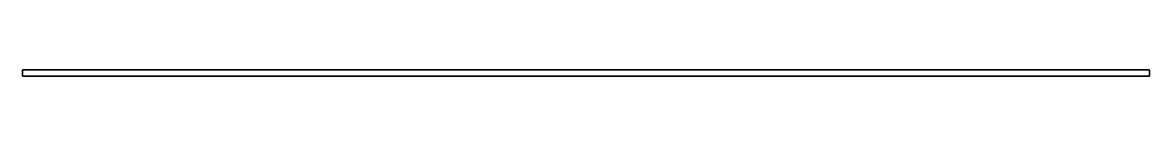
# Model space of a CAD drawing. Extents: x -3380 to 3350, y -20 to 20.
import ezdxf

# ---------------------------------------------------------------- set-up
doc = ezdxf.new("R2010")
doc.units = 0
doc.header["$MEASUREMENT"] = 0
doc.layers.add('UB3D', color=1, linetype='CONTINUOUS')

msp = doc.modelspace()

# ---------------------------------------------------------------- linework, layer by layer
at = {"layer": 'UB3D', "color": 94}
for points in [[(-3380, 19.685039, 1910), (-3380, 19.685039, -1900), (-3380, -19.685039, -1900), (-3380, -19.685039, 1910)], [(-3380, 19.685039, -1900), (3350, 19.685039, -1900), (3350, -19.685039, -1900), (-3380, -19.685039, -1900)], [(3350, 19.685039, 1910), (-3380, 19.685039, 1910), (-3380, -19.685039, 1910), (3350, -19.685039, 1910)], [(-3380, 19.685039, 1910), (-3380, 19.685039, 1910), (-3380, -19.685039, 1910)], [(-3380, 19.685039, 1910), (-3380, 19.685039, -1900), (3350, 19.685039, -1900)], [(-3380, 19.685039, 1910), (3350, 19.685039, -1900), (3350, 19.685039, 1910)], [(-3380, 19.685039, 1910), (3350, 19.685039, 1910), (-3380, 19.685039, 1910)], [(3350, 19.685039, -1900), (3350, 19.685039, 1910), (3350, -19.685039, 1910), (3350, -19.685039, -1900)], [(-3380, -19.685039, 1910), (3350, -19.685039, 1910), (3350, -19.685039, -1900)], [(-3380, -19.685039, 1910), (3350, -19.685039, -1900), (-3380, -19.685039, -1900)], [(-3380, -19.685039, 1910), (-3380, -19.685039, -1900), (-3380, -19.685039, 1910)]]:
    msp.add_3dface(points, dxfattribs=at)

doc.saveas('drawing.dxf')
